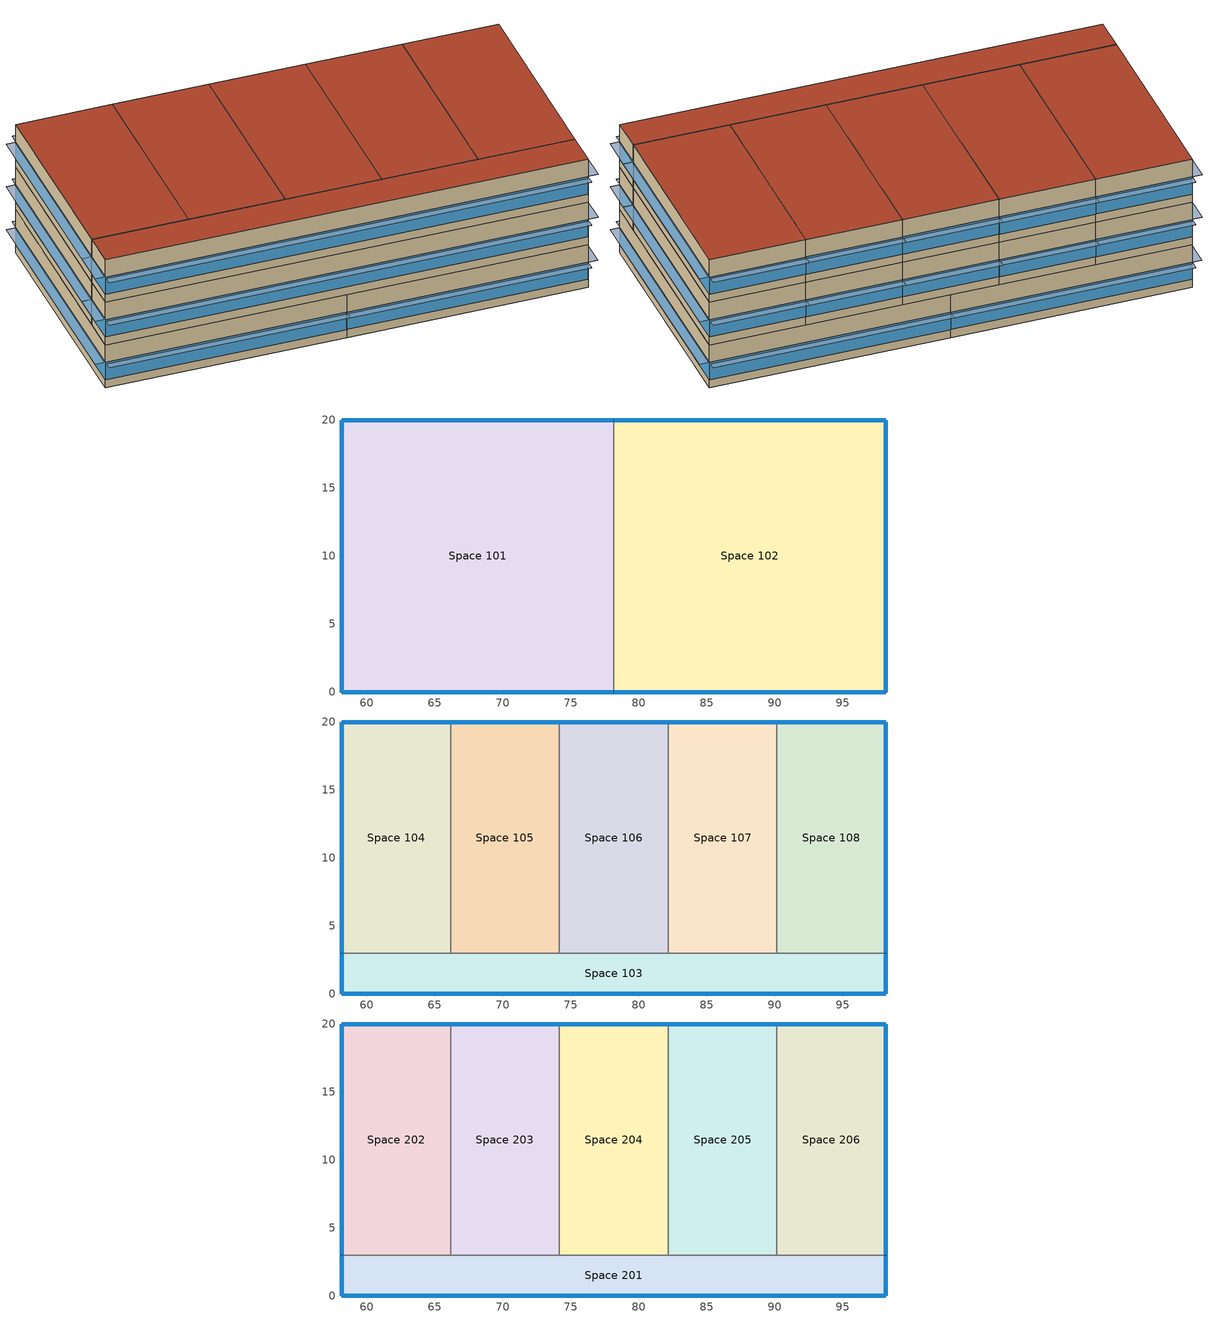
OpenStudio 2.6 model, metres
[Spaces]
Space 101
 floor ground: 78.17,20 78.17,0 58.17,0 58.17,20 z0
 wall outside: 78.17,20 58.17,20 58.17,0 78.17,0 z0:4
 wall to Space 102: 78.17,0 78.17,20 z0:4
 window: 78.14,20 58.19,20 / 58.19,0 78.14,0 / 58.17,19.97 58.17,0.03 z0.76:2.36
 roof outside: 78.17,0 78.17,20 58.17,20 58.17,0 z4
Space 102
 floor ground: 98.17,20 98.17,0 78.17,0 78.17,20 z0
 wall outside: 78.17,0 98.17,0 98.17,20 78.17,20 z0:4
 window: 78.19,0 98.14,0 / 98.14,20 78.19,20 / 98.17,0.03 98.17,19.97 z0.76:2.36
 roof outside: 98.17,0 98.17,20 78.17,20 78.17,0 z4
Space 103
 floor ground: 98.17,3 98.17,0 58.17,0 58.17,3 z4
 wall outside: 58.17,3 58.17,0 98.17,0 98.17,3 z4:8
 wall to Space 104: 66.17,3 58.17,3 z4:8
 wall to Space 105: 74.17,3 66.17,3 z4:8
 wall to Space 106: 82.17,3 74.17,3 z4:8
 wall to Space 107: 90.17,3 82.17,3 z4:8
 wall to Space 108: 98.17,3 90.17,3 z4:8
 window: 58.17,2.97 58.17,0.03 / 98.17,0.03 98.17,2.97 z4.76:6.39; 58.19,0 98.14,0 z4.76:6.36
Space 104
 floor ground: 66.17,20 66.17,3 58.17,3 58.17,20 z4
 wall outside: 66.17,20 58.17,20 58.17,3 z4:8
 wall to Space 105: 66.17,3 66.17,20 z4:8
 window: 58.17,19.97 58.17,3.03 z4.76:6.36; 66.14,20 58.19,20 z4.76:6.37
Space 105
 floor ground: 74.17,20 74.17,3 66.17,3 66.17,20 z4
 wall outside: 74.17,20 66.17,20 z4:8
 wall to Space 106: 74.17,3 74.17,20 z4:8
 window: 74.14,20 66.19,20 z4.76:6.37
Space 106
 floor ground: 82.17,20 82.17,3 74.17,3 74.17,20 z4
 wall outside: 82.17,20 74.17,20 z4:8
 wall to Space 107: 82.17,3 82.17,20 z4:8
 window: 82.14,20 74.19,20 z4.76:6.37
Space 107
 floor ground: 90.17,20 90.17,3 82.17,3 82.17,20 z4
 wall outside: 90.17,20 82.17,20 z4:8
 wall to Space 108: 90.17,3 90.17,20 z4:8
 window: 90.14,20 82.19,20 z4.76:6.37
Space 108
 floor ground: 98.17,20 98.17,3 90.17,3 90.17,20 z4
 wall outside: 98.17,3 98.17,20 90.17,20 z4:8
 window: 98.17,3.03 98.17,19.97 z4.76:6.36; 98.14,20 90.19,20 z4.76:6.37
Space 201
 floor to Space 103: 98.17,3 98.17,0 58.17,0 58.17,3 z8
 wall outside: 58.17,3 58.17,0 98.17,0 98.17,3 z8:12
 wall to Space 202: 66.17,3 58.17,3 z8:12
 wall to Space 203: 74.17,3 66.17,3 z8:12
 wall to Space 204: 82.17,3 74.17,3 z8:12
 wall to Space 205: 90.17,3 82.17,3 z8:12
 wall to Space 206: 98.17,3 90.17,3 z8:12
 window: 98.17,0.03 98.17,2.97 / 58.17,2.97 58.17,0.03 z8.76:10.39; 58.19,0 98.14,0 z8.76:10.36
 roof outside: 98.17,0 98.17,3 58.17,3 58.17,0 z12
Space 202
 floor to Space 104: 66.17,20 66.17,3 58.17,3 58.17,20 z8
 wall outside: 66.17,20 58.17,20 58.17,3 z8:12
 wall to Space 203: 66.17,3 66.17,20 z8:12
 window: 66.14,20 58.19,20 z8.76:10.37; 58.17,19.97 58.17,3.03 z8.76:10.36
 roof outside: 66.17,3 66.17,20 58.17,20 58.17,3 z12
Space 203
 floor to Space 105: 74.17,20 74.17,3 66.17,3 66.17,20 z8
 wall outside: 74.17,20 66.17,20 z8:12
 wall to Space 204: 74.17,3 74.17,20 z8:12
 window: 74.14,20 66.19,20 z8.76:10.37
 roof outside: 74.17,3 74.17,20 66.17,20 66.17,3 z12
Space 204
 floor to Space 106: 82.17,20 82.17,3 74.17,3 74.17,20 z8
 wall outside: 82.17,20 74.17,20 z8:12
 wall to Space 205: 82.17,3 82.17,20 z8:12
 window: 82.14,20 74.19,20 z8.76:10.37
 roof outside: 82.17,3 82.17,20 74.17,20 74.17,3 z12
Space 205
 floor to Space 107: 90.17,20 90.17,3 82.17,3 82.17,20 z8
 wall outside: 90.17,20 82.17,20 z8:12
 wall to Space 206: 90.17,3 90.17,20 z8:12
 window: 90.14,20 82.19,20 z8.76:10.37
 roof outside: 90.17,3 90.17,20 82.17,20 82.17,3 z12
Space 206
 floor to Space 108: 98.17,20 98.17,3 90.17,3 90.17,20 z8
 wall outside: 98.17,3 98.17,20 90.17,20 z8:12
 window: 98.14,20 90.19,20 z8.76:10.37; 98.17,3.03 98.17,19.97 z8.76:10.36
 roof outside: 98.17,3 98.17,20 90.17,20 90.17,3 z12
shading: 78.14,-0.8 78.14,0 58.19,0 58.19,-0.8 z2.36; 90.14,20 90.14,20.81 82.19,20.81 82.19,20 z10.37; 98.14,-0.8 98.14,0 78.19,0 78.19,-0.8 z2.36; 78.14,20 78.14,20.8 58.19,20.8 58.19,20 z2.36; 58.17,0.03 58.17,2.97 57.35,2.97 57.35,0.03 z6.39; 58.17,0.03 58.17,19.97 57.36,19.97 57.36,0.03 z2.36; 98.14,20 98.14,20.8 78.19,20.8 78.19,20 z2.36; 98.97,0.03 98.97,19.97 98.17,19.97 98.17,0.03 z2.36; 82.14,20 82.14,20.81 74.19,20.81 74.19,20 z6.37; 58.17,3.03 58.17,19.97 57.36,19.97 57.36,3.03 z6.36; 98.98,0.03 98.98,2.97 98.17,2.97 98.17,0.03 z6.39; 58.17,3.03 58.17,19.97 57.36,19.97 57.36,3.03 z10.36; 74.14,20 74.14,20.81 66.19,20.81 66.19,20 z6.37; 98.14,-0.8 98.14,0 58.19,0 58.19,-0.8 z6.36; 66.14,20 66.14,20.81 58.19,20.81 58.19,20 z6.37; 98.97,3.03 98.97,19.97 98.17,19.97 98.17,3.03 z6.36; 98.98,0.03 98.98,2.97 98.17,2.97 98.17,0.03 z10.39; 82.14,20 82.14,20.81 74.19,20.81 74.19,20 z10.37; 90.14,20 90.14,20.81 82.19,20.81 82.19,20 z6.37; 98.14,-0.8 98.14,0 58.19,0 58.19,-0.8 z10.36; 98.14,20 98.14,20.81 90.19,20.81 90.19,20 z10.37; 98.14,20 98.14,20.81 90.19,20.81 90.19,20 z6.37; 58.17,0.03 58.17,2.97 57.35,2.97 57.35,0.03 z10.39; 66.14,20 66.14,20.81 58.19,20.81 58.19,20 z10.37; 74.14,20 74.14,20.81 66.19,20.81 66.19,20 z10.37; 98.97,3.03 98.97,19.97 98.17,19.97 98.17,3.03 z10.36
[Building]
Building 1: Default Construction Set=189.1-2009 - CZ5 - Office
[Site]
Piacenza: Latitude {deg}=44.92; Longitude {deg}=9.73; Time Zone {hr}=1; Elevation {m}=134
[ClimateZones]
Climate Zone Institution Name 1=ASHRAE; Climate Zone Document Name 1=ANSI/ASHRAE Standard 169; Climate Zone Document Year 1=2006; Climate Zone Institution Name 2=CEC; Climate Zone Document Name 2=California Climate Zone Descriptions; Climate Zone Document Year 2=1995
[SizingPeriod:DesignDay] Barometric Pressure {Pa}=99726; Sky Clearness=0; Rain Indicator=0; Snow Indicator=0; Day of Month=21; Daylight Saving Time Indicator=0; Dry-Bulb Temperature Range Modifier Type=DefaultMultipliers
Name | Maximum Dry-Bulb Temperature {C} | Daily Dry-Bulb Temperature Range {deltaC} | Humidity Indicating Conditions at Maximum Dry-Bulb | Wind Speed {m/s} | Wind Direction {deg} | Month | Day Type | Humidity Indicating Type | Solar Model Indicator | ASHRAE Taub | ASHRAE Taud
Piacenza Ann Htg 99.6% Condns DB | -6.1 | 0 | -6.1 | 2 | 250 | 1 | WinterDesignDay | Wetbulb | ASHRAEClearSky
Piacenza Ann Hum_n 99.6% Condns DP=>MCDB | 3.5 | 0 | -11.3 | 2 | 250 | 1 | WinterDesignDay | Dewpoint | ASHRAEClearSky
Piacenza Ann Htg Wind 99.6% Condns WS=>MCDB | 5.8 | 0 | 5.8 | 8.9 | 250 | 1 | WinterDesignDay | Wetbulb | ASHRAEClearSky
Piacenza Ann Clg .4% Condns DB=>MWB | 33.1 | 11.9 | 22.7 | 2.3 | 90 | 8 | SummerDesignDay | Wetbulb | ASHRAETau | 0.48 | 1.935
Piacenza Ann Clg .4% Condns WB=>MDB | 30.1 | 11.9 | 24.6 | 2.3 | 90 | 8 | SummerDesignDay | Wetbulb | ASHRAETau | 0.48 | 1.935
Piacenza Ann Clg .4% Condns DP=>MDB | 27.4 | 11.9 | 23 | 2.3 | 90 | 8 | SummerDesignDay | Dewpoint | ASHRAETau | 0.48 | 1.935
Piacenza Ann Clg .4% Condns Enth=>MDB | 30.3 | 11.9 | 74900 | 2.3 | 90 | 8 | SummerDesignDay | Enthalpy | ASHRAETau | 0.48 | 1.935
[DefaultConstructionSet] Interior Partition Construction=Interior Partition
Name | Default Exterior Surface Constructions | Default Interior Surface Constructions | Default Ground Contact Surface Constructions | Default Exterior SubSurface Constructions | Default Interior SubSurface Constructions
189.1-2009 - CZ1 - Office | Default Surface Constructions 16 | Default Surface Constructions 17 | Default Surface Constructions 18 | Default Sub Surface Constructions 11 | Default Sub Surface Constructions 12
189.1-2009 - CZ5 - Office | Default Surface Constructions 13 | Default Surface Constructions 14 | Default Surface Constructions 15 | Default Sub Surface Constructions 9 | Default Sub Surface Constructions 10
03 wooden | Default Surface Constructions 19 | Default Surface Constructions 20 | Default Surface Constructions 21 | Default Sub Surface Constructions 13 | Default Sub Surface Constructions 14
[DefaultSurfaceConstructions]
Name | Floor Construction | Wall Construction | Roof Ceiling Construction
Default Surface Constructions 13 | ExtSlabCarpet 4in ClimateZone 1-8 | ASHRAE 189.1-2009 ExtWall Mass ClimateZone 5 | ASHRAE 189.1-2009 ExtRoof IEAD ClimateZone 2-5
Default Surface Constructions 14; Default Surface Constructions 17; Default Surface Constructions 20 | Interior Floor | Interior Wall | Interior Ceiling
Default Surface Constructions 15; Default Surface Constructions 18; Default Surface Constructions 21 | ExtSlabCarpet 4in ClimateZone 1-8 | ExtSlabCarpet 4in ClimateZone 1-8 | ExtSlabCarpet 4in ClimateZone 1-8
Default Surface Constructions 16 | ExtSlabCarpet 4in ClimateZone 1-8 | ASHRAE 189.1-2009 ExtWall Mass ClimateZone 1 | ASHRAE 189.1-2009 ExtRoof IEAD ClimateZone 1
Default Surface Constructions 19 | ExtSlabCarpet 4in ClimateZone 1-8 | 03 wooden | ASHRAE 189.1-2009 ExtRoof IEAD ClimateZone 1
[Construction]
ExtSlabCarpet 4in ClimateZone 1-8: MAT-CC05 4 HW CONCRETE, CP02 CARPET PAD
ASHRAE 189.1-2009 ExtWall Mass ClimateZone 1: 1IN Stucco, 8IN Concrete HW, Wall Insulation [31], 1/2IN Gypsum
ASHRAE 189.1-2009 ExtRoof IEAD ClimateZone 1: Roof Membrane, Roof Insulation [18], Metal Decking
Interior Floor: F16 Acoustic tile, F05 Ceiling air space resistance, M11 100mm lightweight concrete
Interior Wall: G01a 19mm gypsum board, F04 Wall air space resistance, G01a 19mm gypsum board
Interior Ceiling: M11 100mm lightweight concrete, F05 Ceiling air space resistance, F16 Acoustic tile
ASHRAE 189.1-2009 ExtWindow ClimateZone 1: Theoretical Glass [167]
Exterior Door: F08 Metal surface, I01 25mm insulation board
Interior Window: Clear 3mm
Interior Door; Interior Partition: G05 25mm wood
ASHRAE 189.1-2009 ExtRoof IEAD ClimateZone 2-5: Roof Membrane, Roof Insulation [21], Metal Decking
ASHRAE 189.1-2009 ExtWindow ClimateZone 4-5: Theoretical Glass [207]
ASHRAE 189.1-2009 ExtWall Mass ClimateZone 5: 1IN Stucco, 8IN Concrete HW, Wall Insulation [40], 1/2IN Gypsum
03 wooden: G05 25mm wood, Wall Insulation [31], 1/2IN Gypsum
[Material] Thermal Absorptance=0.9
Name | Roughness | Thickness {m} | Conductivity {W/m-K} | Density {kg/m3} | Specific Heat {J/kg-K} | Solar Absorptance | Visible Absorptance
MAT-CC05 4 HW CONCRETE | Rough | 0.1016 | 1.311 | 2240 | 836.8 | 0.85 | 0.85
1IN Stucco | Smooth | 0.0253 | 0.6918 | 1858 | 837 | 0.92 | 0.92
8IN Concrete HW | MediumRough | 0.2033 | 1.7296 | 2243 | 837 | 0.65 | 0.65
Wall Insulation [31] | MediumRough | 0.0337 | 0.0432 | 91 | 837 | 0.5 | 0.5
1/2IN Gypsum | Smooth | 0.0127 | 0.16 | 784.9 | 830 | 0.4 | 0.4
Roof Membrane | VeryRough | 0.0095 | 0.16 | 1121.29 | 1460 | 0.7 | 0.7
Roof Insulation [18] | MediumRough | 0.1693 | 0.049 | 265 | 836.8 | 0.7 | 0.7
Metal Decking | MediumSmooth | 0.0015 | 45.006 | 7680 | 418.4 | 0.6 | 0.6
F16 Acoustic tile | MediumSmooth | 0.0191 | 0.06 | 368 | 590 | 0.3 | 0.3
M11 100mm lightweight concrete | MediumRough | 0.1016 | 0.53 | 1280 | 840 | 0.5 | 0.5
G01a 19mm gypsum board | MediumSmooth | 0.019 | 0.16 | 800 | 1090 | 0.4 | 0.4
F08 Metal surface | Smooth | 0.0008 | 45.28 | 7824 | 500 | 0.7 | 0.7
I01 25mm insulation board | MediumRough | 0.0254 | 0.03 | 43 | 1210 | 0.6 | 0.6
G05 25mm wood | MediumSmooth | 0.0254 | 0.15 | 608 | 1630 | 0.5 | 0.5
Roof Insulation [21] | MediumRough | 0.2105 | 0.049 | 265 | 836.8 | 0.7 | 0.7
Wall Insulation [40] | MediumRough | 0.0794 | 0.0432 | 91 | 837 | 0.5 | 0.5
[Material:NoMass]
CP02 CARPET PAD: Roughness=Smooth; Thermal Resistance {m2-K/W}=0.1; Thermal Absorptance=0.9; Solar Absorptance=0.8; Visible Absorptance=0.8
[Material:AirGap]
Name | Thermal Resistance {m2-K/W}
F05 Ceiling air space resistance | 0.18
F04 Wall air space resistance | 0.15
[DefaultSubSurfaceConstructions]
Name | Fixed Window Construction | Operable Window Construction | Door Construction | Tubular Daylight Dome Construction | Tubular Daylight Diffuser Construction
Default Sub Surface Constructions 9 | ASHRAE 189.1-2009 ExtWindow ClimateZone 4-5 | ASHRAE 189.1-2009 ExtWindow ClimateZone 4-5 | Exterior Door | Interior Window | Interior Window
Default Sub Surface Constructions 10; Default Sub Surface Constructions 12; Default Sub Surface Constructions 14 | Interior Window | Interior Window | Interior Door
Default Sub Surface Constructions 11; Default Sub Surface Constructions 13 | ASHRAE 189.1-2009 ExtWindow ClimateZone 1 | ASHRAE 189.1-2009 ExtWindow ClimateZone 1 | Exterior Door | Interior Window | Interior Window
[WindowMaterial:Glazing] Optical Data Type=SpectralAverage; Thickness {m}=0.003; Back Side Solar Reflectance at Normal Incidence=0; Back Side Visible Reflectance at Normal Incidence=0; Infrared Transmittance at Normal Incidence=0; Dirt Correction Factor for Solar and Visible Transmittance=1; Solar Diffusing=No
Name | Solar Transmittance at Normal Incidence | Front Side Solar Reflectance at Normal Incidence | Visible Transmittance at Normal Incidence | Front Side Visible Reflectance at Normal Incidence | Front Side Infrared Hemispherical Emissivity | Back Side Infrared Hemispherical Emissivity | Conductivity {W/m-K}
Theoretical Glass [167] | 0.2374 | 0.7126 | 0.2512 | 0.6988 | 0.985 | 0.985 | 2.1073
Clear 3mm | 0.837 | 0.075 | 0.898 | 0.081 | 0.84 | 0.84 | 0.9
Theoretical Glass [207] | 0.3311 | 0.6189 | 0.44 | 0.51 | 0.9 | 0.9 | 0.0133
[WindowMaterial:Blind]
Window Material Blind 1: Slat Width {m}=0.025; Slat Separation {m}=0.01875; Front Side Slat Beam Solar Reflectance=0.5; Back Side Slat Beam Solar Reflectance=0.5; Front Side Slat Diffuse Solar Reflectance=0.5; Back Side Slat Diffuse Solar Reflectance=0.5; Slat Beam Visible Transmittance=0
[SpaceType] Default Construction Set=03 wooden; Standards Building Type=Office
Name | Default Schedule Set | Design Specification Outdoor Air Object | Standards Space Type
189.1-2009 - Office - BreakRoom - CZ1-3 | 189.1-2009 - Office - BreakRoom - CZ1-3 Schedule Set | 189.1-2009 - Office - BreakRoom - CZ1-3 Ventilation | BreakRoom
189.1-2009 - Office - Corridor - CZ1-3 | 189.1-2009 - Office - Corridor - CZ1-3 Schedule Set | 189.1-2009 - Office - Corridor - CZ1-3 Ventilation | Corridor
189.1-2009 - Office - Lobby - CZ1-3 | 189.1-2009 - Office - Lobby - CZ1-3 Schedule Set | 189.1-2009 - Office - Lobby - CZ1-3 Ventilation | Lobby
189.1-2009 - Office - OpenOffice - CZ1-3 | 189.1-2009 - Office - OpenOffice - CZ1-3 Schedule Set | 189.1-2009 - Office - OpenOffice - CZ1-3 Ventilation | OpenOffice
[DefaultScheduleSet] People Activity Level Schedule=Office Activity; Lighting Schedule=Office Bldg Light; Electric Equipment Schedule=Office Bldg Equip; Infiltration Schedule=Office Infil Quarter On
Name | Number of People Schedule
189.1-2009 - Office - BreakRoom - CZ1-3 Schedule Set; 189.1-2009 - Office - Lobby - CZ1-3 Schedule Set | Office Misc Occ
189.1-2009 - Office - Corridor - CZ1-3 Schedule Set; 189.1-2009 - Office - OpenOffice - CZ1-3 Schedule Set | Office Work Occ
[Lights:Definition] Design Level Calculation Method=Watts/Area
Name | Watts per Space Floor Area {W/m2}
189.1-2009 - Office - BreakRoom - CZ1-3 Lights Definition | 11.625
189.1-2009 - Office - Corridor - CZ1-3 Lights Definition | 4.84376
189.1-2009 - Office - Lobby - CZ1-3 Lights Definition | 12.5938
189.1-2009 - Office - OpenOffice - CZ1-3 Lights Definition | 10.6563
[Lights]
Name | Lights Definition | Space or SpaceType
189.1-2009 - Office - BreakRoom - CZ1-3 Lights | 189.1-2009 - Office - BreakRoom - CZ1-3 Lights Definition | 189.1-2009 - Office - BreakRoom - CZ1-3
189.1-2009 - Office - Corridor - CZ1-3 Lights | 189.1-2009 - Office - Corridor - CZ1-3 Lights Definition | 189.1-2009 - Office - Corridor - CZ1-3
189.1-2009 - Office - Lobby - CZ1-3 Lights | 189.1-2009 - Office - Lobby - CZ1-3 Lights Definition | 189.1-2009 - Office - Lobby - CZ1-3
189.1-2009 - Office - OpenOffice - CZ1-3 Lights | 189.1-2009 - Office - OpenOffice - CZ1-3 Lights Definition | 189.1-2009 - Office - OpenOffice - CZ1-3
[DesignSpecification:OutdoorAir] Outdoor Air Method=Sum
Name | Outdoor Air Flow per Person {m3/s-person} | Outdoor Air Flow per Floor Area {m3/s-m2}
189.1-2009 - Office - BreakRoom - CZ1-3 Ventilation; 189.1-2009 - Office - Lobby - CZ1-3 Ventilation | 0.00707921
189.1-2009 - Office - Corridor - CZ1-3 Ventilation |  | 0.000254
189.1-2009 - Office - OpenOffice - CZ1-3 Ventilation | 0.00943895
[People:Definition] Number of People Calculation Method=People/Area; Fraction Radiant=0.3
Name | People per Space Floor Area {person/m2}
189.1-2009 - Office - BreakRoom - CZ1-3 People Definition | 0.538196
189.1-2009 - Office - Corridor - CZ1-3 People Definition | 0.0107639
189.1-2009 - Office - Lobby - CZ1-3 People Definition | 0.107639
189.1-2009 - Office - OpenOffice - CZ1-3 People Definition | 0.0565105
[People]
Name | People Definition | Space or SpaceType
189.1-2009 - Office - BreakRoom - CZ1-3 People | 189.1-2009 - Office - BreakRoom - CZ1-3 People Definition | 189.1-2009 - Office - BreakRoom - CZ1-3
189.1-2009 - Office - Corridor - CZ1-3 People | 189.1-2009 - Office - Corridor - CZ1-3 People Definition | 189.1-2009 - Office - Corridor - CZ1-3
189.1-2009 - Office - Lobby - CZ1-3 People | 189.1-2009 - Office - Lobby - CZ1-3 People Definition | 189.1-2009 - Office - Lobby - CZ1-3
189.1-2009 - Office - OpenOffice - CZ1-3 People | 189.1-2009 - Office - OpenOffice - CZ1-3 People Definition | 189.1-2009 - Office - OpenOffice - CZ1-3
[SpaceInfiltration:DesignFlowRate] Design Flow Rate Calculation Method=Flow/ExteriorArea; Flow per Exterior Surface Area {m3/s-m2}=0.00030226
Name | Space or SpaceType
189.1-2009 - Office - BreakRoom - CZ1-3 Infiltration | 189.1-2009 - Office - BreakRoom - CZ1-3
189.1-2009 - Office - Corridor - CZ1-3 Infiltration | 189.1-2009 - Office - Corridor - CZ1-3
189.1-2009 - Office - Lobby - CZ1-3 Infiltration | 189.1-2009 - Office - Lobby - CZ1-3
189.1-2009 - Office - OpenOffice - CZ1-3 Infiltration | 189.1-2009 - Office - OpenOffice - CZ1-3
[ElectricEquipment:Definition] Design Level Calculation Method=Watts/Area
Name | Watts per Space Floor Area {W/m2}
189.1-2009 - Office - BreakRoom - CZ1-3 Electric Equipment Definition | 48.007
189.1-2009 - Office - Corridor - CZ1-3 Electric Equipment Definition | 1.72223
189.1-2009 - Office - Lobby - CZ1-3 Electric Equipment Definition | 0.753474
189.1-2009 - Office - OpenOffice - CZ1-3 Electric Equipment Definition | 7.64238
[ElectricEquipment]
Name | Electric Equipment Definition | Space or SpaceType
189.1-2009 - Office - BreakRoom - CZ1-3 Electric Equipment | 189.1-2009 - Office - BreakRoom - CZ1-3 Electric Equipment Definition | 189.1-2009 - Office - BreakRoom - CZ1-3
189.1-2009 - Office - Corridor - CZ1-3 Electric Equipment | 189.1-2009 - Office - Corridor - CZ1-3 Electric Equipment Definition | 189.1-2009 - Office - Corridor - CZ1-3
189.1-2009 - Office - Lobby - CZ1-3 Electric Equipment | 189.1-2009 - Office - Lobby - CZ1-3 Electric Equipment Definition | 189.1-2009 - Office - Lobby - CZ1-3
189.1-2009 - Office - OpenOffice - CZ1-3 Electric Equipment | 189.1-2009 - Office - OpenOffice - CZ1-3 Electric Equipment Definition | 189.1-2009 - Office - OpenOffice - CZ1-3
[ThermostatSetpoint:DualSetpoint] Heating Setpoint Temperature Schedule=Medium Office HtgSetp; Cooling Setpoint Temperature Schedule=Medium Office ClgSetp
Thermal Zone 1 Thermostat; Thermal Zone 2 Thermostat; Thermal Zone 3 Thermostat 1; Thermal Zone 4 Thermostat 1
[ShadingControl]
Shading Control 1: Shading Type=InteriorBlind; Shading Device Material=Window Material Blind 1
[BuildingStory] Nominal Floor to Floor Height {m}=4
Name | Nominal Z Coordinate {m}
Building Story 1; Building Story 2 | 0
Building Story 3 | 4
[Space] Default Construction Set=189.1-2009 - CZ1 - Office
Name | Space Type | Building Story | Thermal Zone
Space 101 | 189.1-2009 - Office - Lobby - CZ1-3 | Building Story 1 | Thermal Zone 1
Space 102 | 189.1-2009 - Office - OpenOffice - CZ1-3 | Building Story 1 | Thermal Zone 2
Space 103; Space 201 | 189.1-2009 - Office - Corridor - CZ1-3 | Building Story 2 | Thermal Zone 3
Space 104; Space 105; Space 106; Space 107; Space 108; Space 202; Space 203; Space 204; Space 205; Space 206 | 189.1-2009 - Office - BreakRoom - CZ1-3 | Building Story 2 | Thermal Zone 4
[ThermalZone] Use Ideal Air Loads=Yes
Name | Thermostat
Thermal Zone 1 | Thermal Zone 1 Thermostat
Thermal Zone 2 | Thermal Zone 2 Thermostat
Thermal Zone 3 | Thermal Zone 3 Thermostat 1
Thermal Zone 4 | Thermal Zone 4 Thermostat 1
[Sizing:Zone] Zone Cooling Design Supply Air Temperature Input Method=SupplyAirTemperature; Zone Cooling Design Supply Air Temperature {C}=14; Zone Cooling Design Supply Air Temperature Difference {deltaC}=11.11; Zone Heating Design Supply Air Temperature Input Method=SupplyAirTemperature; Zone Heating Design Supply Air Temperature {C}=40; Zone Heating Design Supply Air Temperature Difference {deltaC}=11.11; Zone Cooling Design Supply Air Humidity Ratio {kg-H2O/kg-air}=0.0085; Zone Heating Design Supply Air Humidity Ratio {kg-H2O/kg-air}=0.008; Cooling Design Air Flow Method=DesignDay; Heating Design Air Flow Method=DesignDay; Account for Dedicated Outdoor Air System=No; Dedicated Outdoor Air System Control Strategy=NeutralSupplyAir; Dedicated Outdoor Air Low Setpoint Temperature for Design {C}=autosize; Dedicated Outdoor Air High Setpoint Temperature for Design {C}=autosize
Thermal Zone 1; Thermal Zone 2; Thermal Zone 3; Thermal Zone 4
[Schedule:Ruleset]
Name | Default Day Schedule | Summer Design Day Schedule | Winter Design Day Schedule
Office Bldg Light | Office Bldg Light Default Schedule | Office Bldg Light Summer Design Day | Office Bldg Light Winter Design Day
Office Misc Occ | Office Bldg Occ Default Schedule 1 | Office Bldg Occ Summer Design Day 1 | Office Bldg Occ Winter Design Day 1
Office Activity | Office Activity Default Schedule | Office Activity Summer Design Day | Office Activity Winter Design Day
Office Infil Quarter On | Office Infil Quarter On Default Schedule | Office Infil Quarter On Summer Design Day | Office Infil Quarter On Winter Design Day
Office Bldg Equip | Office Bldg Equip Default Schedule | Office Bldg Equip Summer Design Day | Office Bldg Equip Winter Design Day
Medium Office HtgSetp | Medium Office HtgSetp Default Schedule | Medium Office HtgSetp Summer Design Day | Medium Office HtgSetp Winter Design Day
Medium Office ClgSetp | Medium Office ClgSetp Default Schedule | Medium Office ClgSetp Summer Design Day | Medium Office ClgSetp Winter Design Day
Office Work Occ | Office Bldg Occ Default Schedule | Office Bldg Occ Summer Design Day | Office Bldg Occ Winter Design Day
[Schedule:Day]
Office Bldg Light Default Schedule: 5, 0, 0.05, 7, 0, 0.1, 8, 0, 0.3, 17, 0, 0.9, 18, 0, 0.7, 20, 0, 0.5, 22, 0, 0.3, 23, 0, 0.1, 24, 0, 0.05
Office Bldg Light Summer Design Day; Office Infil Quarter On Rule 1 Day Schedule; Office Bldg Equip Summer Design Day: 24, 0, 1
Office Bldg Light Winter Design Day; Office Bldg Occ Winter Design Day 1; Office Bldg Occ Rule 1 Day Schedule 1; Office Bldg Equip Winter Design Day; Office Bldg Occ Winter Design Day; Office Bldg Occ Rule 1 Day Schedule: 24, 0, 0
Office Bldg Light Rule 1 Day Schedule: 24, 0, 0.05
Office Bldg Light Rule 2 Day Schedule: 6, 0, 0.05, 8, 0, 0.1, 14, 0, 0.5, 17, 0, 0.15, 24, 0, 0.05
Office Bldg Occ Default Schedule 1: 6, 0, 0, 7, 0, 0.1, 8, 0, 0.2, 20, 0, 0.4, 22, 0, 0.1, 24, 0, 0.05
Office Bldg Occ Summer Design Day 1; Office Bldg Occ Summer Design Day: 6, 0, 0, 22, 0, 1, 24, 0, 0.05
Office Bldg Occ Rule 2 Day Schedule 1: 6, 0, 0, 8, 0, 0.1, 14, 0, 0.25, 17, 0, 0.1, 24, 0, 0
Office Activity Default Schedule; Office Activity Summer Design Day; Office Activity Winter Design Day: 24, 0, 132
Office Infil Quarter On Default Schedule; Office Infil Quarter On Summer Design Day: 6, 0, 1, 22, 0, 0.25, 24, 0, 1
Office Infil Quarter On Winter Design Day; Office Infil Quarter On Rule 2 Day Schedule: 6, 0, 1, 18, 0, 0.25, 24, 0, 1
Office Bldg Equip Default Schedule: 8, 0, 0.4, 12, 0, 0.9, 13, 0, 0.8, 17, 0, 0.9, 18, 0, 0.8, 20, 0, 0.6, 22, 0, 0.5, 24, 0, 0.4
Office Bldg Equip Rule 1 Day Schedule: 24, 0, 0.3
Office Bldg Equip Rule 2 Day Schedule: 6, 0, 0.3, 8, 0, 0.4, 14, 0, 0.5, 17, 0, 0.35, 24, 0, 0.3
Medium Office HtgSetp Default Schedule: 6, 0, 15.6, 22, 0, 21, 24, 0, 15.6
Medium Office HtgSetp Summer Design Day; Medium Office HtgSetp Rule 1 Day Schedule: 24, 0, 15.6
Medium Office HtgSetp Winter Design Day: 24, 0, 21
Medium Office HtgSetp Rule 2 Day Schedule: 6, 0, 15.6, 18, 0, 21, 24, 0, 15.6
Medium Office ClgSetp Default Schedule; Medium Office ClgSetp Summer Design Day: 6, 0, 26.7, 22, 0, 24, 24, 0, 26.7
Medium Office ClgSetp Winter Design Day; Medium Office ClgSetp Rule 1 Day Schedule: 24, 0, 26.7
Medium Office ClgSetp Rule 2 Day Schedule: 6, 0, 26.7, 18, 0, 24, 24, 0, 26.7
Office Bldg Occ Default Schedule: 6, 0, 0, 7, 0, 0.1, 8, 0, 0.2, 12, 0, 0.85, 13, 0, 0.5, 17, 0, 0.85, 18, 0, 0.7, 20, 0, 0.4, 22, 0, 0.1, 24, 0, 0.05
Office Bldg Occ Rule 2 Day Schedule: 6, 0, 0, 8, 0, 0.1, 14, 0, 0.4, 17, 0, 0.1, 24, 0, 0
[Schedule:Rule] Apply Monday=No; Apply Tuesday=No; Apply Wednesday=No; Apply Thursday=No; Apply Friday=No; Date Specification Type=DateRange; Start Month=1; Start Day=1; End Month=12; End Day=31
Name | Schedule Ruleset | Rule Order | Day Schedule | Apply Sunday | Apply Saturday
Office Bldg Light Rule 1 | Office Bldg Light | 0 | Office Bldg Light Rule 1 Day Schedule | Yes | No
Office Bldg Light Rule 2 | Office Bldg Light | 1 | Office Bldg Light Rule 2 Day Schedule | No | Yes
Office Misc Occ Rule 1 | Office Misc Occ | 0 | Office Bldg Occ Rule 1 Day Schedule 1 | Yes | No
Office Misc Occ Rule 2 | Office Misc Occ | 1 | Office Bldg Occ Rule 2 Day Schedule 1 | No | Yes
Office Infil Quarter On Rule 1 | Office Infil Quarter On | 0 | Office Infil Quarter On Rule 1 Day Schedule | Yes | No
Office Infil Quarter On Rule 2 | Office Infil Quarter On | 1 | Office Infil Quarter On Rule 2 Day Schedule | No | Yes
Office Bldg Equip Rule 1 | Office Bldg Equip | 0 | Office Bldg Equip Rule 1 Day Schedule | Yes | No
Office Bldg Equip Rule 2 | Office Bldg Equip | 1 | Office Bldg Equip Rule 2 Day Schedule | No | Yes
Medium Office HtgSetp Rule 1 | Medium Office HtgSetp | 0 | Medium Office HtgSetp Rule 1 Day Schedule | Yes | No
Medium Office HtgSetp Rule 2 | Medium Office HtgSetp | 1 | Medium Office HtgSetp Rule 2 Day Schedule | No | Yes
Medium Office ClgSetp Rule 1 | Medium Office ClgSetp | 0 | Medium Office ClgSetp Rule 1 Day Schedule | Yes | No
Medium Office ClgSetp Rule 2 | Medium Office ClgSetp | 1 | Medium Office ClgSetp Rule 2 Day Schedule | No | Yes
Office Work Occ Rule 1 | Office Work Occ | 0 | Office Bldg Occ Rule 1 Day Schedule | Yes | No
Office Work Occ Rule 2 | Office Work Occ | 1 | Office Bldg Occ Rule 2 Day Schedule | No | Yes
